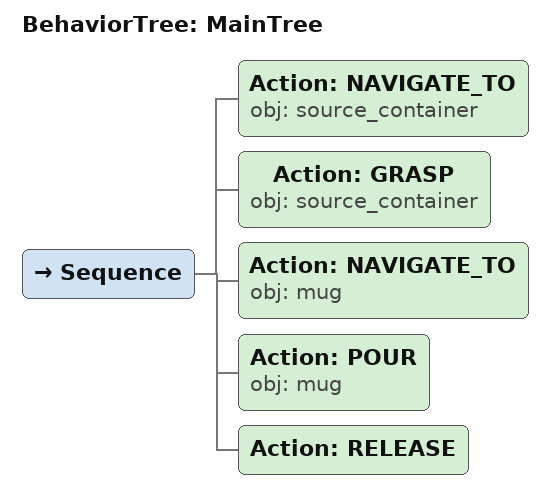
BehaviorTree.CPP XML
<root main_tree_to_execute="MainTree">
  <BehaviorTree ID="MainTree">
    <Sequence>
      <!-- Navigate to source_container -->
      <Action ID="NAVIGATE_TO" obj="source_container"/>
      <!-- Grasp source_container -->
      <Action ID="GRASP" obj="source_container"/>
      <!-- Navigate to mug -->
      <Action ID="NAVIGATE_TO" obj="mug"/>
      <!-- Pour into mug -->
      <Action ID="POUR" obj="mug"/>
      <!-- Release -->
      <Action ID="RELEASE"/>
    </Sequence>
  </BehaviorTree>
</root>
